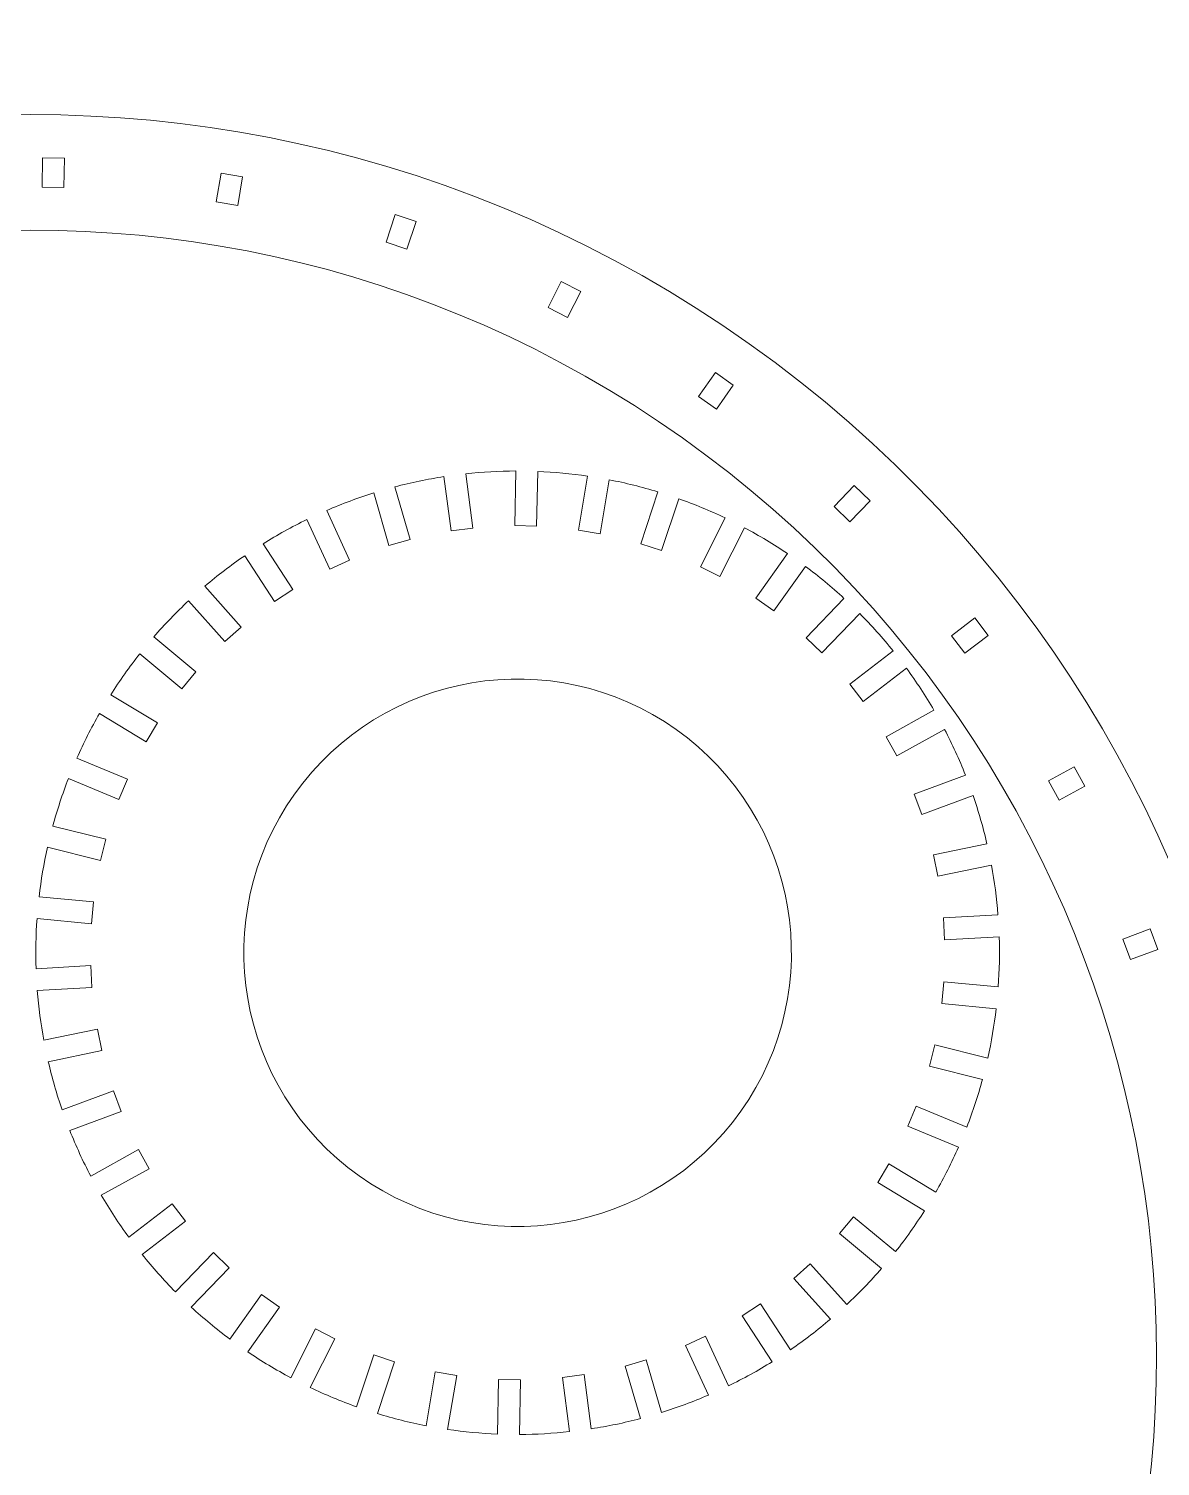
# Model space of a CAD drawing. Header units: millimetres. Extents: x -335 to 313, y -342 to 319.
# Drawn here: x -142.8 to 12.2, y -164.4 to 32.6 of the extents above; entities that cross this region are included whole.
import ezdxf

# ---------------------------------------------------------------- set-up
doc = ezdxf.new("R2010")
doc.units = ezdxf.units.MM
doc.header["$MEASUREMENT"] = 0
doc.layers.add('Camada 1', color=7, linetype='Continuous')

msp = doc.modelspace()

# ---------------------------------------------------------------- linework, layer by layer
at = {"layer": 'Camada 1', "lineweight": 20}
for points, knots in [([(-44.0981, -10.5652), (-120.6587, 43.7807), (-226.7795, 25.7721), (-281.1255, -50.7885), (-281.1255, -50.7885), (-335.4714, -127.349), (-317.4631, -233.4698), (-240.9026, -287.8158), (-240.9026, -287.8158), (-164.342, -342.162), (-58.2213, -324.1537), (-3.8751, -247.5934), (-3.8751, -247.5934), (50.4711, -171.0329), (32.463, -64.912), (-44.0981, -10.5652)], [0, 0, 0, 0, 0.2, 0.2, 0.2, 0.2, 0.4, 0.4, 0.4, 0.4, 0.6, 0.6, 0.6, 0.6, 1, 1, 1, 1]), ([(-16.7808, -238.4322), (-66.0675, -307.8649), (-162.3086, -324.1967), (-231.7415, -274.9101), (-231.7415, -274.9101), (-301.1743, -225.6236), (-317.5062, -129.3825), (-268.2197, -59.9496), (-268.2197, -59.9496), (-218.9332, 9.4834), (-122.6921, 25.8154), (-53.2585, -23.4715), (-53.2585, -23.4715), (16.1742, -72.7583), (32.5058, -168.9994), (-16.7808, -238.4322)], [0, 0, 0, 0, 0.2, 0.2, 0.2, 0.2, 0.4, 0.4, 0.4, 0.4, 0.6, 0.6, 0.6, 0.6, 1, 1, 1, 1]), ([(-137.9747, 10.839), (-137.9747, 10.839), (-140.9741, 10.8956), (-140.9741, 10.8956), (-140.9741, 10.8956), (-140.9741, 10.8956), (-140.8985, 14.895), (-140.8985, 14.895), (-140.8985, 14.895), (-140.8985, 14.895), (-137.899, 14.8382), (-137.899, 14.8382), (-137.899, 14.8382), (-137.899, 14.8382), (-137.9747, 10.839), (-137.9747, 10.839)], [0, 0, 0, 0, 0.2, 0.2, 0.2, 0.2, 0.4, 0.4, 0.4, 0.4, 0.6, 0.6, 0.6, 0.6, 1, 1, 1, 1]), ([(-114.174, 8.377), (-114.174, 8.377), (-117.1315, 8.8802), (-117.1315, 8.8802), (-117.1315, 8.8802), (-117.1315, 8.8802), (-116.4607, 12.8235), (-116.4607, 12.8235), (-116.4607, 12.8235), (-116.4607, 12.8235), (-113.5032, 12.3204), (-113.5032, 12.3204), (-113.5032, 12.3204), (-113.5032, 12.3204), (-114.174, 8.377), (-114.174, 8.377)], [0, 0, 0, 0, 0.2, 0.2, 0.2, 0.2, 0.4, 0.4, 0.4, 0.4, 0.6, 0.6, 0.6, 0.6, 1, 1, 1, 1]), ([(-91.0061, 2.3954), (-91.0061, 2.3954), (-93.8556, 3.3336), (-93.8556, 3.3336), (-93.8556, 3.3336), (-93.8556, 3.3336), (-92.6045, 7.133), (-92.6045, 7.133), (-92.6045, 7.133), (-92.6045, 7.133), (-89.755, 6.1947), (-89.755, 6.1947), (-89.755, 6.1947), (-89.755, 6.1947), (-91.0061, 2.3954), (-91.0061, 2.3954)], [0, 0, 0, 0, 0.2, 0.2, 0.2, 0.2, 0.4, 0.4, 0.4, 0.4, 0.6, 0.6, 0.6, 0.6, 1, 1, 1, 1]), ([(-67.1852, -3.4021), (-67.1852, -3.4021), (-68.9885, -6.9725), (-68.9885, -6.9725), (-68.9885, -6.9725), (-68.9885, -6.9725), (-71.6664, -5.6201), (-71.6664, -5.6201), (-71.6664, -5.6201), (-71.6664, -5.6201), (-69.863, -2.0495), (-69.863, -2.0495), (-69.863, -2.0495), (-69.863, -2.0495), (-67.1852, -3.4021), (-67.1852, -3.4021)], [0, 0, 0, 0, 0.2, 0.2, 0.2, 0.2, 0.4, 0.4, 0.4, 0.4, 0.6, 0.6, 0.6, 0.6, 1, 1, 1, 1]), ([(-48.6132, -19.5173), (-48.6132, -19.5173), (-51.0595, -17.7808), (-51.0595, -17.7808), (-51.0595, -17.7808), (-51.0595, -17.7808), (-48.7442, -14.519), (-48.7442, -14.519), (-48.7442, -14.519), (-48.7442, -14.519), (-46.2978, -16.2555), (-46.2978, -16.2555), (-46.2978, -16.2555), (-46.2978, -16.2555), (-48.6132, -19.5173), (-48.6132, -19.5173)], [0, 0, 0, 0, 0.2, 0.2, 0.2, 0.2, 0.4, 0.4, 0.4, 0.4, 0.6, 0.6, 0.6, 0.6, 1, 1, 1, 1]), ([(-47.4271, -34.4244), (-49.4956, -33.4379), (-51.6141, -32.5599), (-53.7739, -31.794), (-53.7739, -31.794), (-53.7739, -31.794), (-56.1169, -38.9096), (-56.1169, -38.9096), (-56.1169, -38.9096), (-56.1169, -38.9096), (-58.9664, -37.9713), (-58.9664, -37.9713), (-58.9664, -37.9713), (-58.9664, -37.9713), (-56.6234, -30.8556), (-56.6234, -30.8556), (-56.6234, -30.8556), (-58.8158, -30.1886), (-61.0414, -29.6362), (-63.2912, -29.2006), (-63.2912, -29.2006), (-63.2912, -29.2006), (-64.5476, -36.586), (-64.5476, -36.586), (-64.5476, -36.586), (-64.5476, -36.586), (-67.5051, -36.0828), (-67.5051, -36.0828), (-67.5051, -36.0828), (-67.5051, -36.0828), (-66.2487, -28.6974), (-66.2487, -28.6974), (-66.2487, -28.6974), (-68.516, -28.3646), (-70.7992, -28.15), (-73.0888, -28.0546), (-73.0888, -28.0546), (-73.0888, -28.0546), (-73.2304, -35.5448), (-73.2304, -35.5448), (-73.2304, -35.5448), (-73.2304, -35.5448), (-76.2299, -35.4881), (-76.2299, -35.4881), (-76.2299, -35.4881), (-76.2299, -35.4881), (-76.0883, -27.9979), (-76.0883, -27.9979), (-76.0883, -27.9979), (-78.3799, -28.0067), (-80.6695, -28.1348), (-82.9477, -28.3818), (-82.9477, -28.3818), (-82.9477, -28.3818), (-81.9714, -35.8094), (-81.9714, -35.8094), (-81.9714, -35.8094), (-81.9714, -35.8094), (-84.9459, -36.2003), (-84.9459, -36.2003), (-84.9459, -36.2003), (-84.9459, -36.2003), (-85.9222, -28.7727), (-85.9222, -28.7727), (-85.9222, -28.7727), (-88.1869, -29.123), (-90.4318, -29.5909), (-92.6478, -30.1747), (-92.6478, -30.1747), (-92.6478, -30.1747), (-90.5753, -37.3738), (-90.5753, -37.3738), (-90.5753, -37.3738), (-90.5753, -37.3738), (-93.4583, -38.2037), (-93.4583, -38.2037), (-93.4583, -38.2037), (-93.4583, -38.2037), (-95.5307, -31.0045), (-95.5307, -31.0045), (-95.5307, -31.0045), (-97.7179, -31.6884), (-99.8681, -32.4857), (-101.9723, -33.3932), (-101.9723, -33.3932), (-101.9723, -33.3932), (-98.85, -40.203), (-98.85, -40.203), (-98.85, -40.203), (-98.85, -40.203), (-101.5771, -41.4534), (-101.5771, -41.4534), (-101.5771, -41.4534), (-101.5771, -41.4534), (-104.6994, -34.6436), (-104.6994, -34.6436), (-104.6994, -34.6436), (-106.7602, -35.6458), (-108.7675, -36.7546), (-110.713, -37.9656), (-110.713, -37.9656), (-110.713, -37.9656), (-106.6107, -44.234), (-106.6107, -44.234), (-106.6107, -44.234), (-106.6107, -44.234), (-109.1209, -45.8768), (-109.1209, -45.8768), (-109.1209, -45.8768), (-109.1209, -45.8768), (-113.2232, -39.6084), (-113.2232, -39.6084), (-113.2232, -39.6084), (-115.1117, -40.9066), (-116.9313, -42.3022), (-118.6745, -43.7896), (-118.6745, -43.7896), (-118.6745, -43.7896), (-113.6838, -49.3766), (-113.6838, -49.3766), (-113.6838, -49.3766), (-113.6838, -49.3766), (-115.9211, -51.3751), (-115.9211, -51.3751), (-115.9211, -51.3751), (-115.9211, -51.3751), (-120.9119, -45.7882), (-120.9119, -45.7882), (-120.9119, -45.7882), (-122.5858, -47.3534), (-124.177, -49.0045), (-125.6792, -50.7352), (-125.6792, -50.7352), (-125.6792, -50.7352), (-119.9114, -55.5159), (-119.9114, -55.5159), (-119.9114, -55.5159), (-119.9114, -55.5159), (-121.8259, -57.8256), (-121.8259, -57.8256), (-121.8259, -57.8256), (-121.8259, -57.8256), (-127.5936, -53.045), (-127.5936, -53.045), (-127.5936, -53.045), (-129.0156, -54.8421), (-130.343, -56.712), (-131.5703, -58.6472), (-131.5703, -58.6472), (-131.5703, -58.6472), (-125.1545, -62.5149), (-125.1545, -62.5149), (-125.1545, -62.5149), (-125.1545, -62.5149), (-126.7034, -65.0842), (-126.7034, -65.0842), (-126.7034, -65.0842), (-126.7034, -65.0842), (-133.1192, -61.2164), (-133.1192, -61.2164), (-133.1192, -61.2164), (-134.2574, -63.2055), (-135.2912, -65.2524), (-136.2165, -67.3489), (-136.2165, -67.3489), (-136.2165, -67.3489), (-129.296, -70.2171), (-129.296, -70.2171), (-129.296, -70.2171), (-129.296, -70.2171), (-130.4445, -72.9886), (-130.4445, -72.9886), (-130.4445, -72.9886), (-130.4445, -72.9886), (-137.3651, -70.1203), (-137.3651, -70.1203), (-137.3651, -70.1203), (-138.1943, -72.2567), (-138.9114, -74.4349), (-139.5139, -76.6459), (-139.5139, -76.6459), (-139.5139, -76.6459), (-132.2431, -78.4506), (-132.2431, -78.4506), (-132.2431, -78.4506), (-132.2431, -78.4506), (-132.9658, -81.3622), (-132.9658, -81.3622), (-132.9658, -81.3622), (-132.9658, -81.3622), (-140.2366, -79.5575), (-140.2366, -79.5575), (-140.2366, -79.5575), (-140.738, -81.7936), (-141.1226, -84.0543), (-141.3888, -86.3304), (-141.3888, -86.3304), (-141.3888, -86.3304), (-133.9302, -87.0313), (-133.9302, -87.0313), (-133.9302, -87.0313), (-133.9302, -87.0313), (-134.2109, -90.0182), (-134.2109, -90.0182), (-134.2109, -90.0182), (-134.2109, -90.0182), (-141.6695, -89.3172), (-141.6695, -89.3172), (-141.6695, -89.3172), (-141.832, -91.6031), (-141.8754, -93.8959), (-141.7994, -96.1862), (-141.7994, -96.1862), (-141.7994, -96.1862), (-134.3196, -95.7677), (-134.3196, -95.7677), (-134.3196, -95.7677), (-134.3196, -95.7677), (-134.1519, -98.763), (-134.1519, -98.763), (-134.1519, -98.763), (-134.1519, -98.763), (-141.6317, -99.1815), (-141.6317, -99.1815), (-141.6317, -99.1815), (-141.4518, -101.4661), (-141.1529, -103.7397), (-140.7364, -105.9932), (-140.7364, -105.9932), (-140.7364, -105.9932), (-133.4025, -104.4644), (-133.4025, -104.4644), (-133.4025, -104.4644), (-133.4025, -104.4644), (-132.7903, -107.4013), (-132.7903, -107.4013), (-132.7903, -107.4013), (-132.7903, -107.4013), (-140.1242, -108.93), (-140.1242, -108.93), (-140.1242, -108.93), (-139.6058, -111.1622), (-138.9714, -113.3659), (-138.2236, -115.5321), (-138.2236, -115.5321), (-138.2236, -115.5321), (-131.1995, -112.9274), (-131.1995, -112.9274), (-131.1995, -112.9274), (-131.1995, -112.9274), (-130.1565, -115.7403), (-130.1565, -115.7403), (-130.1565, -115.7403), (-130.1565, -115.7403), (-137.1806, -118.345), (-137.1806, -118.345), (-137.1806, -118.345), (-136.3352, -120.4749), (-135.3794, -122.5595), (-134.3173, -124.59), (-134.3173, -124.59), (-134.3173, -124.59), (-127.7598, -120.9676), (-127.7598, -120.9676), (-127.7598, -120.9676), (-127.7598, -120.9676), (-126.3091, -123.5936), (-126.3091, -123.5936), (-126.3091, -123.5936), (-126.3091, -123.5936), (-132.8666, -127.216), (-132.8666, -127.216), (-132.8666, -127.216), (-131.7132, -129.1962), (-130.4575, -131.115), (-129.1045, -132.9646), (-129.1045, -132.9646), (-129.1045, -132.9646), (-123.1601, -128.4052), (-123.1601, -128.4052), (-123.1601, -128.4052), (-123.1601, -128.4052), (-121.3343, -130.7857), (-121.3343, -130.7857), (-121.3343, -130.7857), (-121.3343, -130.7857), (-127.2787, -135.3449), (-127.2787, -135.3449), (-127.2787, -135.3449), (-125.843, -137.1312), (-124.3153, -138.8414), (-122.7017, -140.4686), (-122.7017, -140.4686), (-122.7017, -140.4686), (-117.5033, -135.0743), (-117.5033, -135.0743), (-117.5033, -135.0743), (-117.5033, -135.0743), (-115.3432, -137.1559), (-115.3432, -137.1559), (-115.3432, -137.1559), (-115.3432, -137.1559), (-120.5415, -142.5503), (-120.5415, -142.5503), (-120.5415, -142.5503), (-118.8557, -144.1026), (-117.0902, -145.5661), (-115.2521, -146.9347), (-115.2521, -146.9347), (-115.2521, -146.9347), (-110.9158, -140.8258), (-110.9158, -140.8258), (-110.9158, -140.8258), (-110.9158, -140.8258), (-108.4695, -142.5623), (-108.4695, -142.5623), (-108.4695, -142.5623), (-108.4695, -142.5623), (-112.8058, -148.6712), (-112.8058, -148.6712), (-112.8058, -148.6712), (-110.9075, -149.9548), (-108.9435, -151.1387), (-106.922, -152.218), (-106.922, -152.218), (-106.922, -152.218), (-103.5445, -145.5311), (-103.5445, -145.5311), (-103.5445, -145.5311), (-103.5445, -145.5311), (-100.8668, -146.8836), (-100.8668, -146.8836), (-100.8668, -146.8836), (-100.8668, -146.8836), (-104.2442, -153.5706), (-104.2442, -153.5706), (-104.2442, -153.5706), (-102.1757, -154.557), (-100.0572, -155.435), (-97.8974, -156.201), (-97.8974, -156.201), (-97.8974, -156.201), (-95.5544, -149.0853), (-95.5544, -149.0853), (-95.5544, -149.0853), (-95.5544, -149.0853), (-92.7049, -150.0236), (-92.7049, -150.0236), (-92.7049, -150.0236), (-92.7049, -150.0236), (-95.0479, -157.1393), (-95.0479, -157.1393), (-95.0479, -157.1393), (-92.8555, -157.8063), (-90.6299, -158.3587), (-88.3801, -158.7944), (-88.3801, -158.7944), (-88.3801, -158.7944), (-87.1237, -151.4089), (-87.1237, -151.4089), (-87.1237, -151.4089), (-87.1237, -151.4089), (-84.1662, -151.9121), (-84.1662, -151.9121), (-84.1662, -151.9121), (-84.1662, -151.9121), (-85.4226, -159.2975), (-85.4226, -159.2975), (-85.4226, -159.2975), (-83.1553, -159.6303), (-80.8721, -159.8449), (-78.5825, -159.9403), (-78.5825, -159.9403), (-78.5825, -159.9403), (-78.4409, -152.4502), (-78.4409, -152.4502), (-78.4409, -152.4502), (-78.4409, -152.4502), (-75.4414, -152.5068), (-75.4414, -152.5068), (-75.4414, -152.5068), (-75.4414, -152.5068), (-75.583, -159.997), (-75.583, -159.997), (-75.583, -159.997), (-73.2914, -159.9882), (-71.0018, -159.8601), (-68.7236, -159.6131), (-68.7236, -159.6131), (-68.7236, -159.6131), (-69.6999, -152.1855), (-69.6999, -152.1855), (-69.6999, -152.1855), (-69.6999, -152.1855), (-66.7254, -151.7946), (-66.7254, -151.7946), (-66.7254, -151.7946), (-66.7254, -151.7946), (-65.7491, -159.2222), (-65.7491, -159.2222), (-65.7491, -159.2222), (-63.4844, -158.872), (-61.2395, -158.4041), (-59.0235, -157.8202), (-59.0235, -157.8202), (-59.0235, -157.8202), (-61.096, -150.6211), (-61.096, -150.6211), (-61.096, -150.6211), (-61.096, -150.6211), (-58.213, -149.7912), (-58.213, -149.7912), (-58.213, -149.7912), (-58.213, -149.7912), (-56.1406, -156.9904), (-56.1406, -156.9904), (-56.1406, -156.9904), (-53.9534, -156.3065), (-51.8032, -155.5092), (-49.699, -154.6017), (-49.699, -154.6017), (-49.699, -154.6017), (-52.8213, -147.7919), (-52.8213, -147.7919), (-52.8213, -147.7919), (-52.8213, -147.7919), (-50.0942, -146.5415), (-50.0942, -146.5415), (-50.0942, -146.5415), (-50.0942, -146.5415), (-46.9719, -153.3513), (-46.9719, -153.3513), (-46.9719, -153.3513), (-44.9111, -152.3492), (-42.9038, -151.2403), (-40.9583, -150.0293), (-40.9583, -150.0293), (-40.9583, -150.0293), (-45.0606, -143.7609), (-45.0606, -143.7609), (-45.0606, -143.7609), (-45.0606, -143.7609), (-42.5504, -142.1181), (-42.5504, -142.1181), (-42.5504, -142.1181), (-42.5504, -142.1181), (-38.4481, -148.3865), (-38.4481, -148.3865), (-38.4481, -148.3865), (-36.5596, -147.0884), (-34.74, -145.6928), (-32.9968, -144.2053), (-32.9968, -144.2053), (-32.9968, -144.2053), (-37.9875, -138.6184), (-37.9875, -138.6184), (-37.9875, -138.6184), (-37.9875, -138.6184), (-35.7502, -136.6198), (-35.7502, -136.6198), (-35.7502, -136.6198), (-35.7502, -136.6198), (-30.7594, -142.2067), (-30.7594, -142.2067), (-30.7594, -142.2067), (-29.0855, -140.6416), (-27.4943, -138.9904), (-25.9921, -137.2597), (-25.9921, -137.2597), (-25.9921, -137.2597), (-31.7599, -132.479), (-31.7599, -132.479), (-31.7599, -132.479), (-31.7599, -132.479), (-29.8454, -130.1693), (-29.8454, -130.1693), (-29.8454, -130.1693), (-29.8454, -130.1693), (-24.0777, -134.9499), (-24.0777, -134.9499), (-24.0777, -134.9499), (-22.6557, -133.1529), (-21.3283, -131.2829), (-20.101, -129.3477), (-20.101, -129.3477), (-20.101, -129.3477), (-26.5168, -125.48), (-26.5168, -125.48), (-26.5168, -125.48), (-26.5168, -125.48), (-24.9679, -122.9107), (-24.9679, -122.9107), (-24.9679, -122.9107), (-24.9679, -122.9107), (-18.5521, -126.7785), (-18.5521, -126.7785), (-18.5521, -126.7785), (-17.4139, -124.7894), (-16.3801, -122.7426), (-15.4548, -120.646), (-15.4548, -120.646), (-15.4548, -120.646), (-22.3753, -117.7778), (-22.3753, -117.7778), (-22.3753, -117.7778), (-22.3753, -117.7778), (-21.2268, -115.0064), (-21.2268, -115.0064), (-21.2268, -115.0064), (-21.2268, -115.0064), (-14.3062, -117.8746), (-14.3062, -117.8746), (-14.3062, -117.8746), (-13.477, -115.7382), (-12.7599, -113.5601), (-12.1574, -111.3491), (-12.1574, -111.3491), (-12.1574, -111.3491), (-19.4282, -109.5444), (-19.4282, -109.5444), (-19.4282, -109.5444), (-19.4282, -109.5444), (-18.7055, -106.6328), (-18.7055, -106.6328), (-18.7055, -106.6328), (-18.7055, -106.6328), (-11.4346, -108.4375), (-11.4346, -108.4375), (-11.4346, -108.4375), (-10.9333, -106.2014), (-10.5487, -103.9406), (-10.2825, -101.6646), (-10.2825, -101.6646), (-10.2825, -101.6646), (-17.7411, -100.9636), (-17.7411, -100.9636), (-17.7411, -100.9636), (-17.7411, -100.9636), (-17.4604, -97.9767), (-17.4604, -97.9767), (-17.4604, -97.9767), (-17.4604, -97.9767), (-10.0018, -98.6777), (-10.0018, -98.6777), (-10.0018, -98.6777), (-9.8393, -96.3918), (-9.7959, -94.0991), (-9.8719, -91.8087), (-9.8719, -91.8087), (-9.8719, -91.8087), (-17.3517, -92.2272), (-17.3517, -92.2272), (-17.3517, -92.2272), (-17.3517, -92.2272), (-17.5194, -89.2319), (-17.5194, -89.2319), (-17.5194, -89.2319), (-17.5194, -89.2319), (-10.0396, -88.8134), (-10.0396, -88.8134), (-10.0396, -88.8134), (-10.2195, -86.5289), (-10.5184, -84.2552), (-10.9349, -82.0018), (-10.9349, -82.0018), (-10.9349, -82.0018), (-18.2688, -83.5305), (-18.2688, -83.5305), (-18.2688, -83.5305), (-18.2688, -83.5305), (-18.881, -80.5936), (-18.881, -80.5936), (-18.881, -80.5936), (-18.881, -80.5936), (-11.5471, -79.0649), (-11.5471, -79.0649), (-11.5471, -79.0649), (-12.0655, -76.8327), (-12.6999, -74.629), (-13.4477, -72.4628), (-13.4477, -72.4628), (-13.4477, -72.4628), (-20.4718, -75.0675), (-20.4718, -75.0675), (-20.4718, -75.0675), (-20.4718, -75.0675), (-21.5148, -72.2546), (-21.5148, -72.2546), (-21.5148, -72.2546), (-21.5148, -72.2546), (-14.4907, -69.65), (-14.4907, -69.65), (-14.4907, -69.65), (-15.3361, -67.52), (-16.2919, -65.4354), (-17.354, -63.4049), (-17.354, -63.4049), (-17.354, -63.4049), (-23.9115, -67.0273), (-23.9115, -67.0273), (-23.9115, -67.0273), (-23.9115, -67.0273), (-25.3622, -64.4014), (-25.3622, -64.4014), (-25.3622, -64.4014), (-25.3622, -64.4014), (-18.8047, -60.779), (-18.8047, -60.779), (-18.8047, -60.779), (-19.9581, -58.7987), (-21.2138, -56.88), (-22.5668, -55.0304), (-22.5668, -55.0304), (-22.5668, -55.0304), (-28.5112, -59.5897), (-28.5112, -59.5897), (-28.5112, -59.5897), (-28.5112, -59.5897), (-30.337, -57.2092), (-30.337, -57.2092), (-30.337, -57.2092), (-30.337, -57.2092), (-24.3926, -52.65), (-24.3926, -52.65), (-24.3926, -52.65), (-25.8283, -50.8638), (-27.356, -49.1535), (-28.9696, -47.5263), (-28.9696, -47.5263), (-28.9696, -47.5263), (-34.168, -52.9206), (-34.168, -52.9206), (-34.168, -52.9206), (-34.168, -52.9206), (-36.3281, -50.839), (-36.3281, -50.839), (-36.3281, -50.839), (-36.3281, -50.839), (-31.1298, -45.4446), (-31.1298, -45.4446), (-31.1298, -45.4446), (-32.8156, -43.8923), (-34.5811, -42.4289), (-36.4192, -41.0603), (-36.4192, -41.0603), (-36.4192, -41.0603), (-40.7555, -47.1692), (-40.7555, -47.1692), (-40.7555, -47.1692), (-40.7555, -47.1692), (-43.2018, -45.4327), (-43.2018, -45.4327), (-43.2018, -45.4327), (-43.2018, -45.4327), (-38.8655, -39.3238), (-38.8655, -39.3238), (-38.8655, -39.3238), (-40.7638, -38.0401), (-42.7278, -36.8562), (-44.7493, -35.7769), (-44.7493, -35.7769), (-44.7493, -35.7769), (-48.1268, -42.4638), (-48.1268, -42.4638), (-48.1268, -42.4638), (-48.1268, -42.4638), (-50.8045, -41.1113), (-50.8045, -41.1113), (-50.8045, -41.1113), (-50.8045, -41.1113), (-47.4271, -34.4244), (-47.4271, -34.4244)], [0, 0, 0, 0, 0.00591716, 0.00591716, 0.00591716, 0.00591716, 0.01183432, 0.01183432, 0.01183432, 0.01183432, 0.01775148, 0.01775148, 0.01775148, 0.01775148, 0.02366864, 0.02366864, 0.02366864, 0.02366864, 0.0295858, 0.0295858, 0.0295858, 0.0295858, 0.03550296, 0.03550296, 0.03550296, 0.03550296, 0.04142012, 0.04142012, 0.04142012, 0.04142012, 0.04733728, 0.04733728, 0.04733728, 0.04733728, 0.05325444, 0.05325444, 0.05325444, 0.05325444, 0.0591716, 0.0591716, 0.0591716, 0.0591716, 0.06508876, 0.06508876, 0.06508876, 0.06508876, 0.07100592, 0.07100592, 0.07100592, 0.07100592, 0.07692308, 0.07692308, 0.07692308, 0.07692308, 0.08284024, 0.08284024, 0.08284024, 0.08284024, 0.0887574, 0.0887574, 0.0887574, 0.0887574, 0.09467456, 0.09467456, 0.09467456, 0.09467456, 0.10059172, 0.10059172, 0.10059172, 0.10059172, 0.10650888, 0.10650888, 0.10650888, 0.10650888, 0.11242604, 0.11242604, 0.11242604, 0.11242604, 0.1183432, 0.1183432, 0.1183432, 0.1183432, 0.12426036, 0.12426036, 0.12426036, 0.12426036, 0.13017751, 0.13017751, 0.13017751, 0.13017751, 0.13609467, 0.13609467, 0.13609467, 0.13609467, 0.14201183, 0.14201183, 0.14201183, 0.14201183, 0.14792899, 0.14792899, 0.14792899, 0.14792899, 0.15384615, 0.15384615, 0.15384615, 0.15384615, 0.15976331, 0.15976331, 0.15976331, 0.15976331, 0.16568047, 0.16568047, 0.16568047, 0.16568047, 0.17159763, 0.17159763, 0.17159763, 0.17159763, 0.17751479, 0.17751479, 0.17751479, 0.17751479, 0.18343195, 0.18343195, 0.18343195, 0.18343195, 0.18934911, 0.18934911, 0.18934911, 0.18934911, 0.19526627, 0.19526627, 0.19526627, 0.19526627, 0.20118343, 0.20118343, 0.20118343, 0.20118343, 0.20710059, 0.20710059, 0.20710059, 0.20710059, 0.21301775, 0.21301775, 0.21301775, 0.21301775, 0.21893491, 0.21893491, 0.21893491, 0.21893491, 0.22485207, 0.22485207, 0.22485207, 0.22485207, 0.23076923, 0.23076923, 0.23076923, 0.23076923, 0.23668639, 0.23668639, 0.23668639, 0.23668639, 0.24260355, 0.24260355, 0.24260355, 0.24260355, 0.24852071, 0.24852071, 0.24852071, 0.24852071, 0.25443787, 0.25443787, 0.25443787, 0.25443787, 0.26035503, 0.26035503, 0.26035503, 0.26035503, 0.26627219, 0.26627219, 0.26627219, 0.26627219, 0.27218935, 0.27218935, 0.27218935, 0.27218935, 0.27810651, 0.27810651, 0.27810651, 0.27810651, 0.28402367, 0.28402367, 0.28402367, 0.28402367, 0.28994083, 0.28994083, 0.28994083, 0.28994083, 0.29585799, 0.29585799, 0.29585799, 0.29585799, 0.30177515, 0.30177515, 0.30177515, 0.30177515, 0.30769231, 0.30769231, 0.30769231, 0.30769231, 0.31360947, 0.31360947, 0.31360947, 0.31360947, 0.31952663, 0.31952663, 0.31952663, 0.31952663, 0.32544379, 0.32544379, 0.32544379, 0.32544379, 0.33136095, 0.33136095, 0.33136095, 0.33136095, 0.33727811, 0.33727811, 0.33727811, 0.33727811, 0.34319527, 0.34319527, 0.34319527, 0.34319527, 0.34911243, 0.34911243, 0.34911243, 0.34911243, 0.35502959, 0.35502959, 0.35502959, 0.35502959, 0.36094675, 0.36094675, 0.36094675, 0.36094675, 0.36686391, 0.36686391, 0.36686391, 0.36686391, 0.37278107, 0.37278107, 0.37278107, 0.37278107, 0.37869822, 0.37869822, 0.37869822, 0.37869822, 0.38461538, 0.38461538, 0.38461538, 0.38461538, 0.39053254, 0.39053254, 0.39053254, 0.39053254, 0.3964497, 0.3964497, 0.3964497, 0.3964497, 0.40236686, 0.40236686, 0.40236686, 0.40236686, 0.40828402, 0.40828402, 0.40828402, 0.40828402, 0.41420118, 0.41420118, 0.41420118, 0.41420118, 0.42011834, 0.42011834, 0.42011834, 0.42011834, 0.4260355, 0.4260355, 0.4260355, 0.4260355, 0.43195266, 0.43195266, 0.43195266, 0.43195266, 0.43786982, 0.43786982, 0.43786982, 0.43786982, 0.44378698, 0.44378698, 0.44378698, 0.44378698, 0.44970414, 0.44970414, 0.44970414, 0.44970414, 0.4556213, 0.4556213, 0.4556213, 0.4556213, 0.46153846, 0.46153846, 0.46153846, 0.46153846, 0.46745562, 0.46745562, 0.46745562, 0.46745562, 0.47337278, 0.47337278, 0.47337278, 0.47337278, 0.47928994, 0.47928994, 0.47928994, 0.47928994, 0.4852071, 0.4852071, 0.4852071, 0.4852071, 0.49112426, 0.49112426, 0.49112426, 0.49112426, 0.49704142, 0.49704142, 0.49704142, 0.49704142, 0.50295858, 0.50295858, 0.50295858, 0.50295858, 0.50887574, 0.50887574, 0.50887574, 0.50887574, 0.5147929, 0.5147929, 0.5147929, 0.5147929, 0.52071006, 0.52071006, 0.52071006, 0.52071006, 0.52662722, 0.52662722, 0.52662722, 0.52662722, 0.53254438, 0.53254438, 0.53254438, 0.53254438, 0.53846154, 0.53846154, 0.53846154, 0.53846154, 0.5443787, 0.5443787, 0.5443787, 0.5443787, 0.55029586, 0.55029586, 0.55029586, 0.55029586, 0.55621302, 0.55621302, 0.55621302, 0.55621302, 0.56213018, 0.56213018, 0.56213018, 0.56213018, 0.56804734, 0.56804734, 0.56804734, 0.56804734, 0.5739645, 0.5739645, 0.5739645, 0.5739645, 0.57988166, 0.57988166, 0.57988166, 0.57988166, 0.58579882, 0.58579882, 0.58579882, 0.58579882, 0.59171598, 0.59171598, 0.59171598, 0.59171598, 0.59763314, 0.59763314, 0.59763314, 0.59763314, 0.6035503, 0.6035503, 0.6035503, 0.6035503, 0.60946746, 0.60946746, 0.60946746, 0.60946746, 0.61538462, 0.61538462, 0.61538462, 0.61538462, 0.62130178, 0.62130178, 0.62130178, 0.62130178, 0.62721893, 0.62721893, 0.62721893, 0.62721893, 0.63313609, 0.63313609, 0.63313609, 0.63313609, 0.63905325, 0.63905325, 0.63905325, 0.63905325, 0.64497041, 0.64497041, 0.64497041, 0.64497041, 0.65088757, 0.65088757, 0.65088757, 0.65088757, 0.65680473, 0.65680473, 0.65680473, 0.65680473, 0.66272189, 0.66272189, 0.66272189, 0.66272189, 0.66863905, 0.66863905, 0.66863905, 0.66863905, 0.67455621, 0.67455621, 0.67455621, 0.67455621, 0.68047337, 0.68047337, 0.68047337, 0.68047337, 0.68639053, 0.68639053, 0.68639053, 0.68639053, 0.69230769, 0.69230769, 0.69230769, 0.69230769, 0.69822485, 0.69822485, 0.69822485, 0.69822485, 0.70414201, 0.70414201, 0.70414201, 0.70414201, 0.71005917, 0.71005917, 0.71005917, 0.71005917, 0.71597633, 0.71597633, 0.71597633, 0.71597633, 0.72189349, 0.72189349, 0.72189349, 0.72189349, 0.72781065, 0.72781065, 0.72781065, 0.72781065, 0.73372781, 0.73372781, 0.73372781, 0.73372781, 0.73964497, 0.73964497, 0.73964497, 0.73964497, 0.74556213, 0.74556213, 0.74556213, 0.74556213, 0.75147929, 0.75147929, 0.75147929, 0.75147929, 0.75739645, 0.75739645, 0.75739645, 0.75739645, 0.76331361, 0.76331361, 0.76331361, 0.76331361, 0.76923077, 0.76923077, 0.76923077, 0.76923077, 0.77514793, 0.77514793, 0.77514793, 0.77514793, 0.78106509, 0.78106509, 0.78106509, 0.78106509, 0.78698225, 0.78698225, 0.78698225, 0.78698225, 0.79289941, 0.79289941, 0.79289941, 0.79289941, 0.79881657, 0.79881657, 0.79881657, 0.79881657, 0.80473373, 0.80473373, 0.80473373, 0.80473373, 0.81065089, 0.81065089, 0.81065089, 0.81065089, 0.81656805, 0.81656805, 0.81656805, 0.81656805, 0.82248521, 0.82248521, 0.82248521, 0.82248521, 0.82840237, 0.82840237, 0.82840237, 0.82840237, 0.83431953, 0.83431953, 0.83431953, 0.83431953, 0.84023669, 0.84023669, 0.84023669, 0.84023669, 0.84615385, 0.84615385, 0.84615385, 0.84615385, 0.85207101, 0.85207101, 0.85207101, 0.85207101, 0.85798817, 0.85798817, 0.85798817, 0.85798817, 0.86390533, 0.86390533, 0.86390533, 0.86390533, 0.86982249, 0.86982249, 0.86982249, 0.86982249, 0.87573964, 0.87573964, 0.87573964, 0.87573964, 0.8816568, 0.8816568, 0.8816568, 0.8816568, 0.88757396, 0.88757396, 0.88757396, 0.88757396, 0.89349112, 0.89349112, 0.89349112, 0.89349112, 0.89940828, 0.89940828, 0.89940828, 0.89940828, 0.90532544, 0.90532544, 0.90532544, 0.90532544, 0.9112426, 0.9112426, 0.9112426, 0.9112426, 0.91715976, 0.91715976, 0.91715976, 0.91715976, 0.92307692, 0.92307692, 0.92307692, 0.92307692, 0.92899408, 0.92899408, 0.92899408, 0.92899408, 0.93491124, 0.93491124, 0.93491124, 0.93491124, 0.9408284, 0.9408284, 0.9408284, 0.9408284, 0.94674556, 0.94674556, 0.94674556, 0.94674556, 0.95266272, 0.95266272, 0.95266272, 0.95266272, 0.95857988, 0.95857988, 0.95857988, 0.95857988, 0.96449704, 0.96449704, 0.96449704, 0.96449704, 0.9704142, 0.9704142, 0.9704142, 0.9704142, 0.97633136, 0.97633136, 0.97633136, 0.97633136, 0.98224852, 0.98224852, 0.98224852, 0.98224852, 0.98816568, 0.98816568, 0.98816568, 0.98816568, 1, 1, 1, 1]), ([(-27.5593, -32.0784), (-27.5593, -32.0784), (-30.335, -34.9588), (-30.335, -34.9588), (-30.335, -34.9588), (-30.335, -34.9588), (-32.4952, -32.877), (-32.4952, -32.877), (-32.4952, -32.877), (-32.4952, -32.877), (-29.7195, -29.9967), (-29.7195, -29.9967), (-29.7195, -29.9967), (-29.7195, -29.9967), (-27.5593, -32.0784), (-27.5593, -32.0784)], [0, 0, 0, 0, 0.2, 0.2, 0.2, 0.2, 0.4, 0.4, 0.4, 0.4, 0.6, 0.6, 0.6, 0.6, 1, 1, 1, 1]), ([(-11.3885, -50.5175), (-11.3885, -50.5175), (-14.5624, -52.952), (-14.5624, -52.952), (-14.5624, -52.952), (-14.5624, -52.952), (-16.3882, -50.5715), (-16.3882, -50.5715), (-16.3882, -50.5715), (-16.3882, -50.5715), (-13.2143, -48.1371), (-13.2143, -48.1371), (-13.2143, -48.1371), (-13.2143, -48.1371), (-11.3885, -50.5175), (-11.3885, -50.5175)], [0, 0, 0, 0, 0.2, 0.2, 0.2, 0.2, 0.4, 0.4, 0.4, 0.4, 0.6, 0.6, 0.6, 0.6, 1, 1, 1, 1]), ([(-106.4148, -72.2911), (-94.4268, -55.4028), (-71.0176, -51.4303), (-54.1293, -63.4183), (-54.1293, -63.4183), (-37.241, -75.4063), (-33.2685, -98.8155), (-45.2565, -115.7038), (-45.2565, -115.7038), (-57.2445, -132.5921), (-80.6537, -136.5647), (-97.542, -124.5766), (-97.542, -124.5766), (-114.4303, -112.5886), (-118.4028, -89.1795), (-106.4148, -72.2911)], [0, 0, 0, 0, 0.2, 0.2, 0.2, 0.2, 0.4, 0.4, 0.4, 0.4, 0.6, 0.6, 0.6, 0.6, 1, 1, 1, 1]), ([(1.8536, -71.1609), (1.8536, -71.1609), (-1.6477, -73.095), (-1.6477, -73.095), (-1.6477, -73.095), (-1.6477, -73.095), (-3.0983, -70.469), (-3.0983, -70.469), (-3.0983, -70.469), (-3.0983, -70.469), (0.403, -68.5349), (0.403, -68.5349), (0.403, -68.5349), (0.403, -68.5349), (1.8536, -71.1609), (1.8536, -71.1609)], [0, 0, 0, 0, 0.2, 0.2, 0.2, 0.2, 0.4, 0.4, 0.4, 0.4, 0.6, 0.6, 0.6, 0.6, 1, 1, 1, 1]), ([(11.8711, -93.5472), (11.8711, -93.5472), (8.1206, -94.9379), (8.1206, -94.9379), (8.1206, -94.9379), (8.1206, -94.9379), (7.0776, -92.1251), (7.0776, -92.1251), (7.0776, -92.1251), (7.0776, -92.1251), (10.8279, -90.7344), (10.8279, -90.7344), (10.8279, -90.7344), (10.8279, -90.7344), (11.8711, -93.5472), (11.8711, -93.5472)], [0, 0, 0, 0, 0.2, 0.2, 0.2, 0.2, 0.4, 0.4, 0.4, 0.4, 0.6, 0.6, 0.6, 0.6, 1, 1, 1, 1])]:
    msp.add_open_spline(points, degree=3, knots=knots, dxfattribs=at)

doc.saveas('drawing.dxf')
